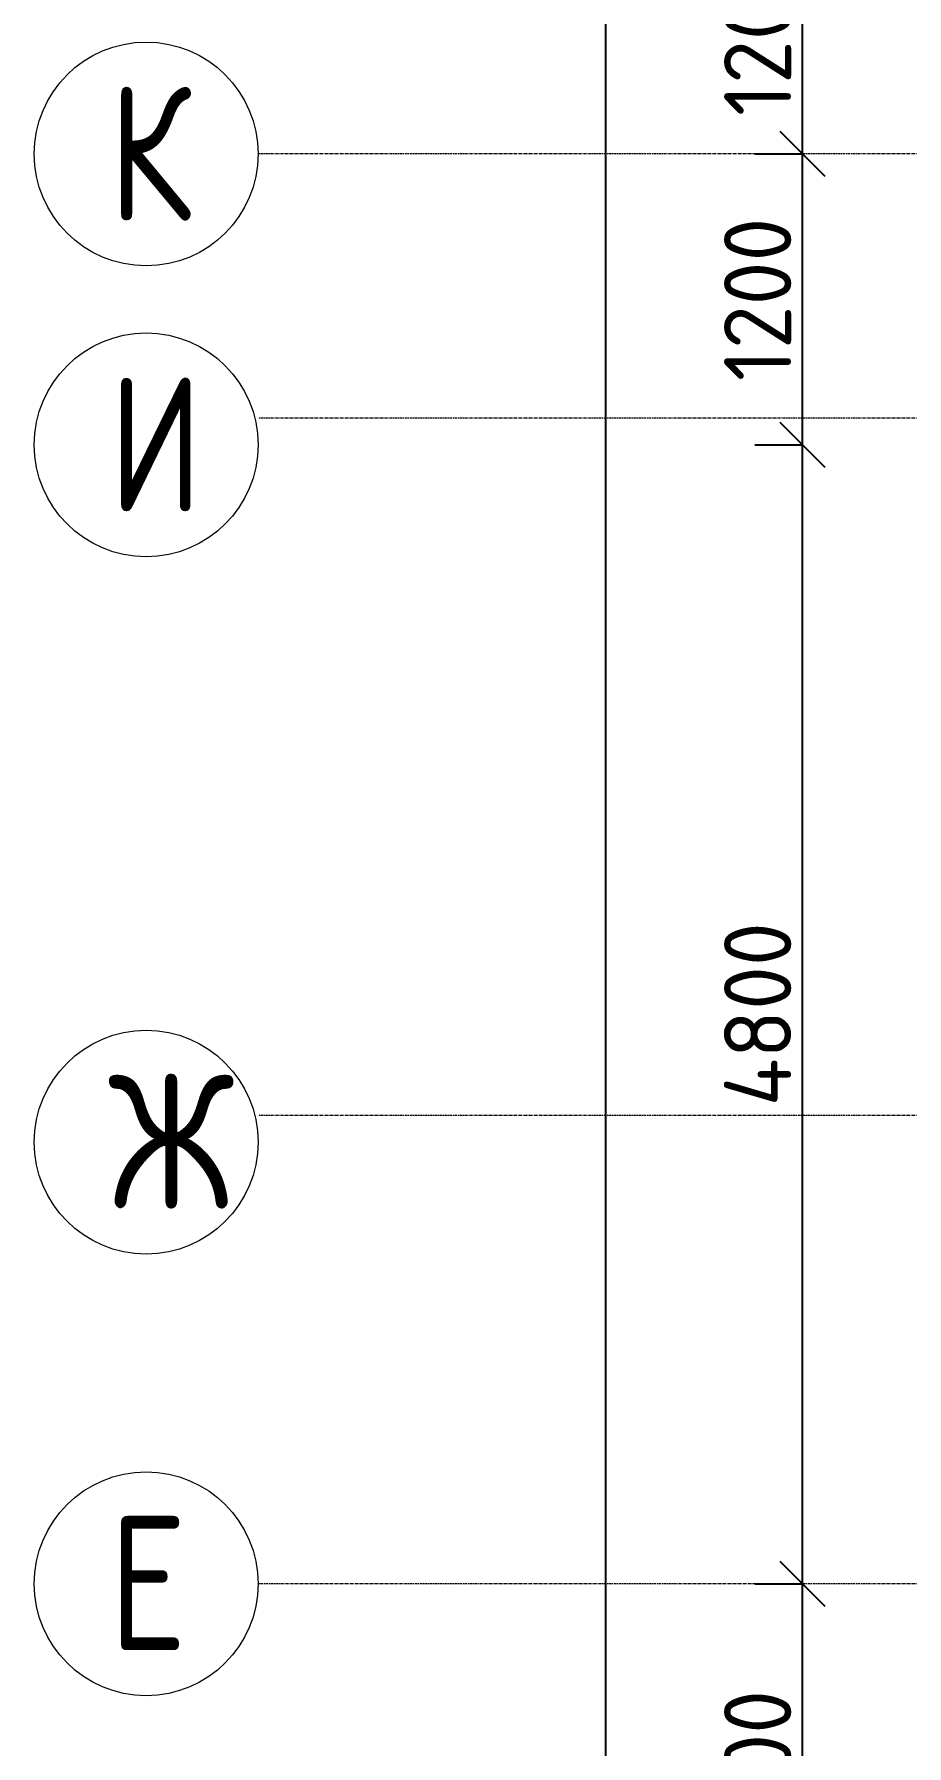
# Model space of a CAD drawing. Header units: inches. Extents: x -2431 to 214825, y 3 to 92804.
# Drawn here: x 58395 to 62294, y 55394 to 63042 of the extents above; entities that cross this region are included whole.
import ezdxf

# ---------------------------------------------------------------- set-up
doc = ezdxf.new("R2010")
doc.units = ezdxf.units.IN
doc.header["$MEASUREMENT"] = 0
doc.linetypes.add('Линия сетки', pattern=[22.225, 12.7, -3.175, 3.175, -3.175])
doc.layers.add('S-GRID-IDEN', color=250, linetype='Continuous', lineweight=9)
doc.layers.add('Балясины', color=7, linetype='Continuous', lineweight=9)
doc.layers.add('Фундамент', color=30, linetype='Continuous')
doc.styles.add('GOST-2.304_Type-B', font='GOST_Common.ttf')
doc.styles.get("Standard").update_dxf_attribs({"font": 'arial.ttf'})
doc.dimstyles.new('ГОСТ', dxfattribs={"dimtxt": 300, "dimasz": 200, "dimexe": 0.18, "dimexo": 0.0625, "dimgap": 50, "dimtad": 1, "dimtoh": 1, "dimdec": 0, "dimzin": 0, "dimdsep": 46, "dimtxsty": 'GOST-2.304_Type-B', "dimblk": 'OBLIQUE', "dimcen": 0.09, "dimadec": 0, "dimazin": 0, "dimtfac": 1, "dimtdec": 0, "dimtofl": 0, "dimtmove": 0, "dimatfit": 3, "dimldrblk": 'NONE', "dimfxl": 1, "dimtolj": 1, "dimtzin": 0, "dimarcsym": 0})

# ---------------------------------------------------------------- blocks, each defined once
blk = doc.blocks.new('Ось сетки - Заголовок сетки - Окружность 5 мм-117399-Уровень 3')
at = {"layer": 'S-GRID-IDEN'}
blk.add_circle((0, 0), 5, dxfattribs=at)
blk = doc.blocks.new('_Oblique')
at = {"color": 0, "linetype": 'ByBlock', "lineweight": -2}
blk.add_line((-0.5, -0.5), (0.5, 0.5), dxfattribs=at)
blk = doc.blocks.new('*D81')
at = {"color": 0, "lineweight": -2, "transparency": 16777216}
for p, q in [((61615.4, 62507.3), (61827.6, 62507.3)), ((61827.4, 61207.3), (61827.4, 62507.3)), ((61615.4, 61207.3), (61827.6, 61207.3))]:
    blk.add_line(p, q, dxfattribs=at)
at = {"layer": 'Defpoints', "color": 0, "transparency": 16777216}
for p in [(61615.3, 62507.3), (61827.4, 62507.3), (61615.3, 61207.3)]:
    blk.add_point(p, dxfattribs=at)
at = {"color": 0, "lineweight": -2, "transparency": 16777216, "xscale": 200, "yscale": 200, "zscale": 200}
for p, rotation in [((61827.4, 62507.3), 90), ((61827.4, 61207.3), 270)]:
    blk.add_blockref('_Oblique', p, dxfattribs=dict(at, rotation=rotation))
at = {"color": 0, "transparency": 16777216, "insert": (61627.4, 61857.3), "char_height": 300, "width": 922.942, "attachment_point": 5, "rotation": 90, "style": 'GOST-2.304_Type-B'}
blk.add_mtext('\\A1;1200', dxfattribs=at)
blk = doc.blocks.new('_None')
blk = doc.blocks.new('*D82')
at = {"color": 0, "lineweight": -2, "transparency": 16777216}
for p, q in [((61615.4, 56118), (61827.6, 56118)), ((61827.4, 54418), (61827.4, 56118)), ((61615.4, 54418), (61827.6, 54418))]:
    blk.add_line(p, q, dxfattribs=at)
at = {"layer": 'Defpoints', "color": 0, "transparency": 16777216}
for p in [(61615.3, 56118), (61827.4, 56118), (61615.3, 54418)]:
    blk.add_point(p, dxfattribs=at)
at = {"color": 0, "lineweight": -2, "transparency": 16777216, "xscale": 200, "yscale": 200, "zscale": 200}
for p, rotation in [((61827.4, 56118), 90), ((61827.4, 54418), 270)]:
    blk.add_blockref('_Oblique', p, dxfattribs=dict(at, rotation=rotation))
at = {"color": 0, "transparency": 16777216, "insert": (61627.4, 55268), "char_height": 300, "width": 922.942, "attachment_point": 5, "rotation": 90, "style": 'GOST-2.304_Type-B'}
blk.add_mtext('\\A1;1800', dxfattribs=at)
blk = doc.blocks.new('*D83')
at = {"color": 0, "lineweight": -2, "transparency": 16777216}
for p, q in [((61615.4, 61207.3), (61827.6, 61207.3)), ((61827.4, 56118), (61827.4, 61207.3)), ((61615.4, 56118), (61827.6, 56118))]:
    blk.add_line(p, q, dxfattribs=at)
at = {"layer": 'Defpoints', "color": 0, "transparency": 16777216}
for p in [(61615.3, 61207.3), (61827.4, 61207.3), (61615.3, 56118)]:
    blk.add_point(p, dxfattribs=at)
at = {"color": 0, "lineweight": -2, "transparency": 16777216, "xscale": 200, "yscale": 200, "zscale": 200}
for p, rotation in [((61827.4, 61207.3), 90), ((61827.4, 56118), 270)]:
    blk.add_blockref('_Oblique', p, dxfattribs=dict(at, rotation=rotation))
at = {"color": 0, "transparency": 16777216, "insert": (61627.4, 58662.6), "char_height": 300, "width": 922.942, "attachment_point": 5, "rotation": 90, "style": 'GOST-2.304_Type-B'}
blk.add_mtext('\\A1;4800', dxfattribs=at)
blk = doc.blocks.new('*D84')
at = {"color": 0, "lineweight": -2, "transparency": 16777216}
for p, q in [((61615.4, 63577.3), (61827.6, 63577.3)), ((61827.4, 62507.3), (61827.4, 63577.3)), ((61615.4, 62507.3), (61827.6, 62507.3))]:
    blk.add_line(p, q, dxfattribs=at)
at = {"layer": 'Defpoints', "color": 0, "transparency": 16777216}
for p in [(61615.3, 63577.3), (61827.4, 63577.3), (61615.3, 62507.3)]:
    blk.add_point(p, dxfattribs=at)
at = {"color": 0, "lineweight": -2, "transparency": 16777216, "xscale": 200, "yscale": 200, "zscale": 200}
for p, rotation in [((61827.4, 63577.3), 90), ((61827.4, 62507.3), 270)]:
    blk.add_blockref('_Oblique', p, dxfattribs=dict(at, rotation=rotation))
at = {"color": 0, "transparency": 16777216, "insert": (61627.4, 63042.3), "char_height": 300, "width": 922.942, "attachment_point": 5, "rotation": 90, "style": 'GOST-2.304_Type-B'}
blk.add_mtext('\\A1;1200', dxfattribs=at)
blk = doc.blocks.new('*D107')
at = {"color": 0, "lineweight": -2, "transparency": 16777216}
for p, q in [((60737.7, 63577.3), (60950, 63577.3)), ((60949.8, 45185.9), (60949.8, 63577.3)), ((60737.7, 45185.9), (60950, 45185.9))]:
    blk.add_line(p, q, dxfattribs=at)
at = {"layer": 'Defpoints', "color": 0, "transparency": 16777216}
for p in [(60737.7, 63577.3), (60949.8, 63577.3), (60737.7, 45185.9)]:
    blk.add_point(p, dxfattribs=at)
at = {"color": 0, "lineweight": -2, "transparency": 16777216, "xscale": 200, "yscale": 200, "zscale": 200}
for p, rotation in [((60949.8, 63577.3), 90), ((60949.8, 45185.9), 270)]:
    blk.add_blockref('_Oblique', p, dxfattribs=dict(at, rotation=rotation))
at = {"color": 0, "transparency": 16777216, "insert": (60749.8, 54381.6), "char_height": 300, "width": 1153.678, "attachment_point": 5, "rotation": 90, "style": 'GOST-2.304_Type-B'}
blk.add_mtext('\\A1;18000', dxfattribs=at)

msp = doc.modelspace()

# ---------------------------------------------------------------- linework, layer by layer
at = {"layer": 'Балясины', "color": 254, "linetype": 'Линия сетки'}
for p, q in [((104246.5853, 62507.26653), (59395.498, 62507.26653)), ((104246.5853, 61327.26653), (59395.498, 61327.26653)), ((104246.5853, 58211.27638), (59395.498, 58211.27638)), ((103980.1316, 56118.02832), (59395.498, 56118.02832))]:
    msp.add_line(p, q, dxfattribs=at)

# ---------------------------------------------------------------- block references
at = {"xscale": 99.99999999999993, "yscale": 99.99999999999993, "zscale": 99.99999999999993, "rotation": 89.99999999999982}
for p in [(58895.498, 62507.26653), (58895.498, 61207.26653), (58895.498, 58091.27638), (58895.498, 56118.02832)]:
    msp.add_blockref('Ось сетки - Заголовок сетки - Окружность 5 мм-117399-Уровень 3', p, dxfattribs=at)

# ---------------------------------------------------------------- texts
at = {"layer": 'Фундамент', "char_height": 600, "attachment_point": 1}
for s, insert in [('{\\fГОСТ тип А|b0|i0|c204|p34;К}', (58726.95847, 62810.67983)), ('{\\fГОСТ тип А|b0|i0|c204|p34;И}', (58726.95847, 61510.67983)), ('{\\fГОСТ тип А|b0|i0|c204|p34;Ж}', (58726.95847, 58394.68968)), ('{\\fГОСТ тип А|b0|i0|c204|p34;Е}', (58726.95847, 56421.44162))]:
    msp.add_mtext_dynamic_manual_height_columns(s, width=645.3462657, gutter_width=1, heights=[0], dxfattribs=dict(at, insert=insert))

# ---------------------------------------------------------------- dimensions: what is measured, and where the dimension line sits
for base, p1, p2, text, picture, middle in [((60949.79903, 63577.26653), (60737.667, 45185.89953), (60737.667, 63577.26653), '18000', '*D107', (60749.79903, 54381.58303)), ((61827.43438, 63577.26653), (61615.30235, 62507.26653), (61615.30235, 63577.26653), '1200', '*D84', (61627.43438, 63042.26653)), ((61827.43438, 62507.26653), (61615.30235, 61207.26653), (61615.30235, 62507.26653), '1200', '*D81', (61627.43438, 61857.26653)), ((61827.43438, 61207.26653), (61615.30235, 56118.02832), (61615.30235, 61207.26653), '4800', '*D83', (61627.43438, 58662.64743)), ((61827.43438, 56118.02832), (61615.30235, 54418.02832), (61615.30235, 56118.02832), '1800', '*D82', (61627.43438, 55268.02832))]:
    dim = msp.add_linear_dim(base=base, p1=p1, p2=p2, angle=90, text=text, dimstyle='ГОСТ')
    dim.commit()
    dim.dimension.update_dxf_attribs({"geometry": picture, "text_midpoint": middle})

doc.saveas('drawing.dxf')
